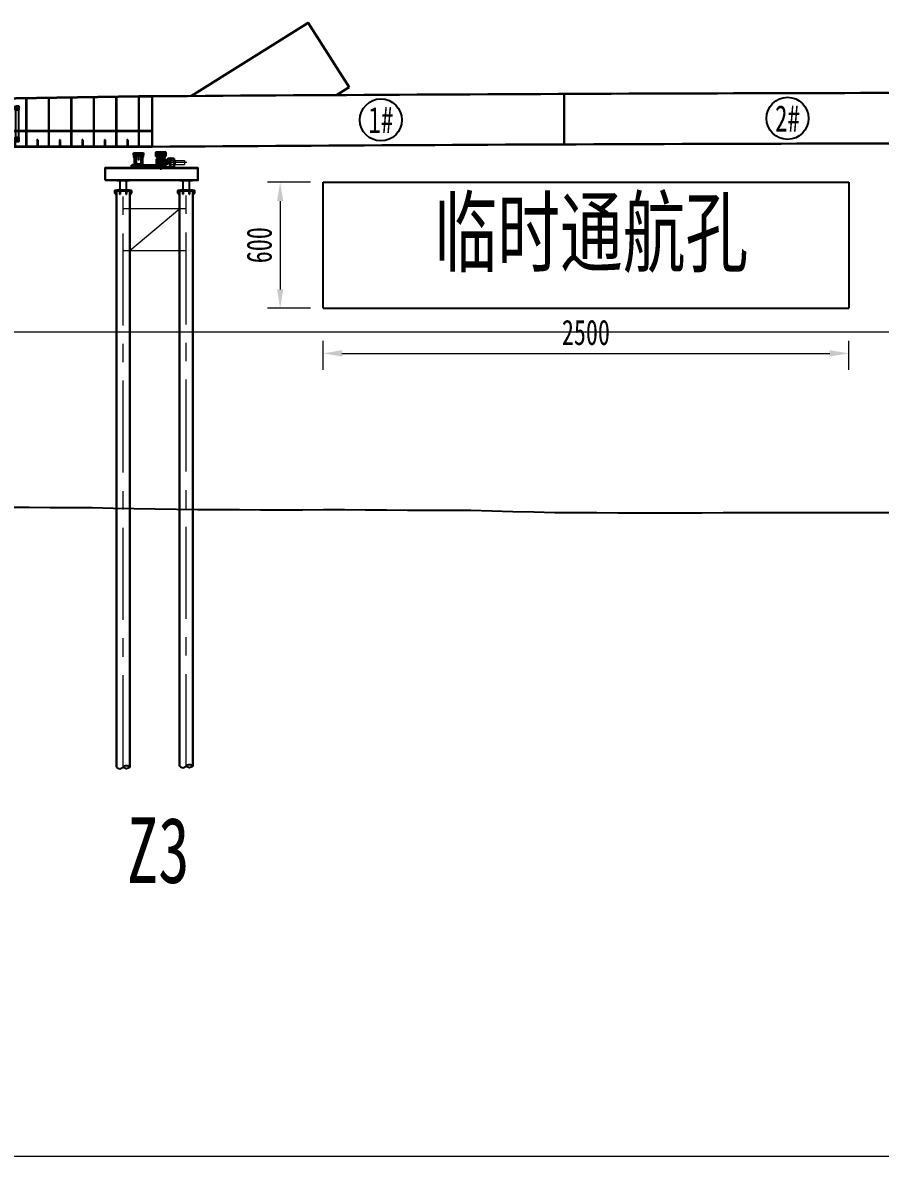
# Model space of a CAD drawing. Extents: x 1767995 to 4174245, y 542814 to 862564.
# Drawn here: x 2442615 to 2483403, y 702689 to 756587 of the extents above; entities that cross this region are included whole.
import ezdxf
from ezdxf.enums import TextEntityAlignment as Align
from ezdxf.lldxf.tags import DXFTag

# ---------------------------------------------------------------- set-up
doc = ezdxf.new("R2010")
doc.units = 0
doc.header["$LTSCALE"] = 3500
for name, pattern in [('ACAD_ISO02W100', [15, 12, -3]), ('CENTER', [2, 1.25, -0.25, 0.25, -0.25]), ('CENTER8', [6.35, 3.96875, -0.79375, 0.79375, -0.79375]), ('CENTERX2', [101.6, 63.5, -12.7, 12.7, -12.7]), ('DASHED', [0.75, 0.5, -0.25]), ('LINEL4', [12.5, 7.5, -2, 1, -2])]:
    doc.linetypes.add(name, pattern=pattern)
doc.layers.get('Defpoints').update_dxf_attribs({"color": 8})
for name, color, linetype, lineweight in [('0 尺寸线', 4, 'Continuous', 18), ('1 BZ 标注', 2, 'Continuous', 13), ('1粗实线', 1, 'Continuous', 30), ('3中心线', 6, 'CENTER', 18), ('5文本', 7, 'Continuous', 15), ('AM_0', 7, 'Continuous', 50), ('中心线', 2, 'CENTER', 15), ('尺寸标注', 3, 'Continuous', 18), ('文字', 7, 'Continuous', 15), ('标注', 3, 'Continuous', 18), ('桥 构造粗实', 1, 'Continuous', 30), ('隐藏 (ISO)', 2, 'DASHED', 9)]:
    doc.layers.add(name, color=color, linetype=linetype, lineweight=lineweight)
for name, color, linetype in [('M_Prof', 2, 'Continuous'), ('卡特粗实线', 7, 'Continuous'), ('点划线', 6, 'CENTER'), ('纵_地面线', 30, 'Continuous')]:
    doc.layers.add(name, color=color, linetype=linetype)
doc.styles.add('wlx0.7', font='仿宋_GB2312.TTF', dxfattribs={"width": 0.7})
doc.styles.add('图内文字', font='仿宋_GB2312.TTF', dxfattribs={"width": 0.7})
tags = doc.linetypes.add('DASHDOT0', pattern=[1, 0.4, -0.3, 0, -0.3]).pattern_tags.tags
tags[10:11] = [DXFTag(74, 4), DXFTag(75, 0), DXFTag(340, '0'), DXFTag(46, 0.0), DXFTag(50, 0.0), DXFTag(44, 0.0), DXFTag(45, 0.0)]
tags[8:9] = [DXFTag(74, 4), DXFTag(75, 0), DXFTag(340, '0'), DXFTag(46, 0.0), DXFTag(50, 0.0), DXFTag(44, 0.0), DXFTag(45, 0.0)]
tags[6:7] = [DXFTag(74, 4), DXFTag(75, 0), DXFTag(340, '0'), DXFTag(46, 0.0), DXFTag(50, 0.0), DXFTag(44, 0.0), DXFTag(45, 0.0)]
tags[4:5] = [DXFTag(74, 4), DXFTag(75, 0), DXFTag(340, '0'), DXFTag(46, 0.0), DXFTag(50, 0.0), DXFTag(44, 0.0), DXFTag(45, 0.0)]
doc.dimstyles.new('600', dxfattribs={"dimscale": 600, "dimtxt": 2, "dimasz": 1.5, "dimexe": 1, "dimexo": 1, "dimgap": 0.65, "dimtad": 1, "dimdec": 0, "dimlfac": 0.1, "dimzin": 0, "dimdsep": 46, "dimtxsty": 'wlx0.7', "dimcen": 0, "dimclrd": 7, "dimclre": 7, "dimclrt": 7, "dimadec": 0, "dimazin": 0, "dimtfac": 1, "dimtdec": 0, "dimtmove": 1, "dimatfit": 3, "dimfxl": 1, "dimtolj": 1, "dimtzin": 0, "dimlwd": 13, "dimlwe": 13, "dimarcsym": 1})

# ---------------------------------------------------------------- blocks, each defined once
blk = doc.blocks.new('SW_CENTERMARKSYMBOL_15')
at = {"color": 0, "linetype": 'Continuous', "lineweight": 0}
for p, q in [((-1, 0), (-1.21374, 0)), ((0, 0), (-0.5, 0)), ((0, 1), (0, 1.21374)), ((0, 0), (0, 0.5)), ((0, 0), (0, -0.5)), ((0, 0), (0.5, 0)), ((1, 0), (1.21374, 0)), ((0, -1), (0, -1.21374))]:
    blk.add_line(p, q, dxfattribs=at)
blk = doc.blocks.new('1234569')
at = {"layer": '尺寸标注', "color": 7, "linetype": 'CENTER8'}
for p, q in [((-196111, -679551), (-196090, -679551)), ((-196100, -679562), (-196100, -679541)), ((-196100, -679595), (-196100, -679566))]:
    blk.add_line(p, q, dxfattribs=at)
at = {"layer": '尺寸标注', "color": 7}
for points in [[(-196106, -679565), (-196106, -679565, 0.414214), (-196108, -679567), (-196108, -679575)], [(-196093, -679575), (-196093, -679567, 0.414214), (-196095, -679565), (-196095, -679565)]]:
    blk.add_lwpolyline(points, format="xyb", dxfattribs=at)
blk.add_lwpolyline([(-196095, -679575), (-196095, -679600), (-196100, -679603), (-196105, -679600), (-196105, -679575)], dxfattribs=at)
for radius in [15, 10.4]:
    blk.add_circle((-196100, -679551), radius, dxfattribs=at)
blk = doc.blocks.new('456')
at = {"layer": '尺寸标注', "color": 1, "linetype": 'DASHDOT0'}
for p, q in [((-216147, -678337), (-216154, -678337)), ((-216150, -678340), (-216150, -678333))]:
    blk.add_line(p, q, dxfattribs=at)
at = {"layer": '尺寸标注', "color": 1}
blk.add_circle((-216150, -678337), 3.5, dxfattribs=at)
blk = doc.blocks.new('321321')
at = {"layer": '尺寸标注', "color": 1, "linetype": 'DASHDOT0'}
for p, q in [((-216211, -682364), (-216218, -682364)), ((-216214, -682367), (-216214, -682360)), ((-215991, -682364), (-215998, -682364)), ((-215994, -682367), (-215994, -682360)), ((-215771, -682364), (-215778, -682364)), ((-215774, -682367), (-215774, -682360)), ((-215551, -682364), (-215558, -682364)), ((-215554, -682367), (-215554, -682360)), ((-215331, -682364), (-215338, -682364)), ((-215334, -682367), (-215334, -682360))]:
    blk.add_line(p, q, dxfattribs=at)
at = {"layer": '尺寸标注', "color": 1}
for points in [[(-216212, -682367), (-216210, -682364), (-216212, -682360), (-216216, -682361), (-216218, -682364), (-216216, -682367)], [(-215992, -682367), (-215990, -682364), (-215992, -682360), (-215996, -682361), (-215998, -682364), (-215996, -682367)], [(-215772, -682367), (-215770, -682364), (-215772, -682360), (-215776, -682361), (-215778, -682364), (-215776, -682367)], [(-215552, -682367), (-215550, -682364), (-215552, -682360), (-215556, -682361), (-215558, -682364), (-215556, -682367)], [(-215332, -682367), (-215330, -682364), (-215332, -682360), (-215336, -682361), (-215338, -682364), (-215336, -682367)]]:
    blk.add_lwpolyline(points, close=True, dxfattribs=at)
at = {"layer": '尺寸标注', "color": 4}
for centre, radius in [((-216214, -682364), 6), ((-216214, -682364), 5), ((-215994, -682364), 6), ((-215774, -682364), 6), ((-215554, -682364), 6), ((-215334, -682364), 6)]:
    blk.add_circle(centre, radius, dxfattribs=at)
at = {"layer": '尺寸标注', "color": 1}
for centre in [(-216214, -682364), (-215994, -682364), (-215774, -682364), (-215554, -682364), (-215334, -682364)]:
    blk.add_circle(centre, 5, dxfattribs=at)
at = {"layer": '尺寸标注', "color": 251}
for centre in [(-216214, -682364), (-215994, -682364), (-215774, -682364), (-215554, -682364), (-215334, -682364)]:
    blk.add_circle(centre, 3, dxfattribs=at)
blk = doc.blocks.new('0123')
at = {"layer": '尺寸标注', "color": 0}
for p, q in [((-197674, -679484), (-197674, -679478)), ((-197671, -679484), (-197671, -679509)), ((-197670, -679484), (-197670, -679478)), ((-197662, -679478), (-197662, -679484)), ((-197661, -679484), (-197661, -679509))]:
    blk.add_line(p, q, dxfattribs=at)
at = {"layer": '尺寸标注', "color": 0, "linetype": 'DASHDOT0'}
blk.add_line((-197666, -679473), (-197666, -679513), dxfattribs=at)
at = {"layer": '尺寸标注', "color": 0}
for points in [[(-197658, -679478), (-197674, -679478, 0.414214), (-197675, -679479), (-197675, -679484)], [(-197657, -679484), (-197657, -679479, 0.414214), (-197658, -679478), (-197658, -679484)]]:
    blk.add_lwpolyline(points, format="xyb", dxfattribs=at)
blk.add_lwpolyline([(-197671, -679509), (-197661, -679509), (-197666, -679513)], close=True, dxfattribs=at)
blk = doc.blocks.new('23322')
at = {"layer": '尺寸标注', "color": 0}
for p, q in [((39261, 49109), (39244, 49102)), ((39013, 49007), (39030, 49014)), ((39085, 48934), (39092, 48951)), ((39188, 48934), (39181, 48950)), ((39261, 49006), (39244, 49013))]:
    blk.add_line(p, q, dxfattribs=at)
for centre, radius in [((39022, 49106), 9), ((39137, 49058), 90), ((39137, 49058), 90), ((39089, 49173), 9), ((39185, 49173), 9), ((39253, 49105), 9), ((39021, 49010), 9), ((39089, 48942), 9), ((39184, 48942), 9), ((39252, 49010), 9)]:
    blk.add_circle(centre, radius, dxfattribs=at)
blk.add_arc((39137, 49058), 150, 296.4613, 243.5387, dxfattribs=at)
blk = doc.blocks.new('ewqwe')
h = blk.add_hatch()
h.set_pattern_fill('ANSI37', color=5, scale=4)
h.set_pattern_definition([(45, (60193.746, -5943.269), (-8.98025612, 8.98025612), []), (135, (60193.746, -5943.269), (-8.98025612, -8.98025612), [])])
h.paths.add_polyline_path([(965601, 492388), (966080, 492388), (966080, 492408), (965601, 492408)])
at = {"color": 2, "lineweight": 30}
for p, q in [((965601, 492388), (966081, 492388)), ((965601, 492208), (965601, 492378)), ((965601, 492208), (966081, 492208)), ((965601, 492188), (966081, 492188)), ((965651, 492148), (965671, 492148)), ((965706, 492208), (965706, 492368)), ((965726, 492208), (965726, 492368)), ((965831, 492208), (965831, 492368)), ((965851, 492208), (965851, 492368)), ((965956, 492208), (965956, 492368)), ((965976, 492208), (965976, 492368)), ((966011, 492148), (966031, 492148)), ((966081, 492208), (966081, 492378)), ((966081, 492188), (966081, 492208))]:
    blk.add_line(p, q, dxfattribs=at)
at = {"color": 2}
for p, q in [((965601, 492368), (965601, 492388)), ((965601, 492188), (965601, 492208))]:
    blk.add_line(p, q, dxfattribs=at)
at = {"color": 2, "lineweight": 30}
blk.add_lwpolyline([(965601, 492368), (966081, 492368), (966081, 492388)], dxfattribs=at)
at = {"layer": '0 尺寸线'}
blk.add_lwpolyline([(965601, 492388), (966081, 492388), (966081, 492408), (965601, 492408)], close=True, dxfattribs=at)
at = {"layer": '1 BZ 标注'}
for p, q in [((965651, 492148), (965671, 492148)), ((966011, 492148), (966031, 492148))]:
    blk.add_line(p, q, dxfattribs=at)
at = {"layer": '中心线', "linetype": 'CENTERX2'}
for p, q in [((965651, 492188), (965651, 492148)), ((965651, 492188), (965651, 492148)), ((965671, 492188), (965671, 492148)), ((965671, 492188), (965671, 492148)), ((965671, 492148), (966011, 492148)), ((965671, 492148), (966011, 492148)), ((966011, 492188), (966011, 492148)), ((966011, 492188), (966011, 492148)), ((966031, 492188), (966031, 492148)), ((966031, 492188), (966031, 492148))]:
    blk.add_line(p, q, dxfattribs=at)
at = {"layer": '卡特粗实线'}
blk.add_line((965976, 492208), (965996, 492208), dxfattribs=at)
blk = doc.blocks.new('A$C159A2C35')
h = blk.add_hatch()
h.set_pattern_fill('ANSI37', color=5, scale=4)
h.set_pattern_definition([(45, (-904848.285, -497628.079), (-8.98025612, 8.98025612), []), (135, (-904848.285, -497628.079), (-8.98025612, -8.98025612), [])])
h.paths.add_polyline_path([(449, 703), (928, 703), (928, 723), (449, 723)])
at = {"layer": '尺寸标注', "linetype": 'ACAD_ISO02W100', "lineweight": 30, "ltscale": 3}
h = blk.add_hatch(dxfattribs=at)
h.set_pattern_fill('ANSI32', color=3, scale=50)
h.set_pattern_definition([(45, (-39514.227, -48795.501), (-13.258252, 13.258252), []), (45, (-39505.388, -48795.501), (-13.258252, 13.258252), [])])
h.paths.add_polyline_path([(-578, 68), (-578, 48), (-175, 48), (-175, 68)])
at = {"color": 2, "lineweight": 30}
for p, q in [((448, 603), (448, 723)), ((448, 703), (928, 703)), ((448, 603), (928, 603)), ((448, 583), (928, 583)), ((473, 533), (473, 583)), ((483, 533), (483, 583)), ((553, 603), (553, 683)), ((563, 433), (563, 583)), ((573, 603), (573, 683)), ((678, 603), (678, 683)), ((698, 603), (698, 683)), ((803, 603), (803, 683)), ((814, 433), (814, 583)), ((823, 603), (823, 683)), ((894, 533), (894, 583)), ((904, 533), (904, 583)), ((928, 603), (928, 703)), ((473, 533), (483, 533)), ((473, 533), (522, 433)), ((483, 533), (532, 433)), ((522, 433), (563, 433)), ((814, 433), (856, 433)), ((894, 533), (846, 433)), ((904, 533), (856, 433))]:
    blk.add_line(p, q, dxfattribs=at)
at = {"color": 2}
for p, q in [((448, 683), (448, 703)), ((448, 583), (448, 603))]:
    blk.add_line(p, q, dxfattribs=at)
at = {"color": 5, "linetype": 'DASHED'}
for p, q in [((553, 433), (553, 583)), ((824, 433), (824, 583))]:
    blk.add_line(p, q, dxfattribs=at)
at = {"color": 5, "linetype": 'Continuous', "lineweight": 0}
for p, q in [((-771, 352), (-1493, 352)), ((-771, 172), (-1493, 172)), ((-878, 375), (-879, 375)), ((-873, 369), (-873, 365)), ((-870, 369), (-873, 369)), ((-873, 365), (-873, 352)), ((-870, 365), (-870, 369)), ((-870, 365), (-870, 352)), ((-864, 375), (-865, 375)), ((-771, 394), (-811, 394)), ((-771, 386), (-811, 386)), ((-771, 378), (-811, 378)), ((-771, 126), (-811, 126)), ((-771, 118), (-811, 118)), ((-771, 110), (-811, 110))]:
    blk.add_line(p, q, dxfattribs=at)
at = {"color": 7, "linetype": 'Continuous'}
for p, q in [((-1026, 45), (-588, 45)), ((-923, 45), (-952, 45)), ((-667, 45), (-724, 45)), ((-588, 45), (-576, 45)), ((-118, 45), (-576, 45)), ((684, 131), (688, 131)), ((686, 418), (690, 418))]:
    blk.add_line(p, q, dxfattribs=at)
at = {"color": 6, "linetype": 'Continuous'}
blk.add_line((-578, 424), (-175, 424), dxfattribs=at)
at = {"color": 5, "linetype": 'Continuous'}
for p, q in [((-546, 98), (-546, 424)), ((-207, 424), (-207, 98))]:
    blk.add_line(p, q, dxfattribs=at)
at = {"color": 2, "lineweight": 30}
blk.add_lwpolyline([(448, 683), (928, 683)], dxfattribs=at)
at = {"color": 5, "linetype": 'Continuous', "lineweight": 0}
for points in [[(-879, 375), (-879, 380), (-879, 382)], [(-864, 382), (-864, 382), (-864, 382), (-866, 382), (-867, 382), (-870, 382), (-872, 382), (-875, 382), (-877, 382), (-878, 382), (-879, 382), (-879, 382)], [(-864, 382), (-864, 380), (-864, 375)]]:
    blk.add_lwpolyline(points, dxfattribs=at)
blk.add_lwpolyline([(-811, 95), (-811, 410, -0.414214), (-809, 412), (-773, 412, -0.414214), (-771, 410), (-771, 95, -0.414214), (-773, 93), (-809, 93, -0.414214)], format="xyb", close=True, dxfattribs=at)
for points in [[(-603, 287), (-751, 287, -0.414214), (-753, 289), (-753, 310, 0.414214), (-755, 312), (-771, 312)], [(-771, 212), (-755, 212, 0.414214), (-753, 214), (-753, 235, -0.414214), (-751, 237), (-603, 237, 0.414214), (-598, 242), (-598, 282, 0.414214), (-603, 287)]]:
    blk.add_lwpolyline(points, format="xyb", dxfattribs=at)
at = {"color": 7, "linetype": 'Continuous'}
for centre, radius in [((686, 131), 8.26), ((686, 131), 7.14), ((688, 418), 8.26), ((688, 418), 7.14), ((686, 131), 2), ((688, 418), 2)]:
    blk.add_circle(centre, radius, dxfattribs=at)
at = {"color": 5, "linetype": 'Continuous', "lineweight": 0}
for points, knots in [([(-873, 369), (-875, 369), (-876, 370), (-878, 371), (-878, 371)], [0, 0, 0, 0, 0.993902, 1, 1, 1, 1]), ([(-865, 371), (-866, 371), (-867, 370), (-869, 369), (-870, 369)], [0, 0, 0, 0, 0.587839, 1, 1, 1, 1])]:
    blk.add_open_spline(points, degree=3, knots=knots, dxfattribs=at)
at = {"color": 7, "linetype": 'Continuous'}
for points in [[(680, 125), (680, 126), (678, 127), (678, 130), (678, 133), (679, 136), (681, 138), (683, 139), (686, 140), (689, 139), (692, 138), (694, 135), (695, 133), (695, 130), (694, 127), (692, 125), (690, 123), (687, 122), (684, 122), (682, 123), (681, 125), (680, 125)], [(682, 412), (682, 413), (680, 414), (680, 417), (680, 420), (681, 423), (683, 425), (685, 426), (688, 427), (691, 426), (694, 425), (696, 423), (697, 420), (697, 417), (696, 414), (694, 412), (692, 410), (689, 409), (686, 410), (684, 411), (683, 412), (682, 412)]]:
    blk.add_open_spline(points, degree=3, knots=[0, 0, 0, 0, 0.053715, 0.10743, 0.161125, 0.214803, 0.268509, 0.322226, 0.375879, 0.429453, 0.483028, 0.536683, 0.5904, 0.644106, 0.697784, 0.751479, 0.805199, 0.858879, 0.912473, 0.966037, 1, 1, 1, 1], dxfattribs=at)
at = {"layer": '0 尺寸线'}
blk.add_lwpolyline([(449, 703), (928, 703), (928, 723), (449, 723)], close=True, dxfattribs=at)
at = {"layer": '1 BZ 标注'}
for p, q in [((928, 703), (928, 683)), ((928, 603), (928, 583)), ((-1493, 352), (-1493, 172))]:
    blk.add_line(p, q, dxfattribs=at)
at = {"layer": 'AM_0', "color": 7, "lineweight": 30}
for p, q in [((-1010, 453), (-1010, 45)), ((-841, 453), (-1010, 453)), ((-990, 453), (-990, 45)), ((-877, 45), (-877, 0)), ((-841, 45), (-841, 453)), ((-811, 453), (-841, 453)), ((-811, 45), (-811, 453)), ((-761, 453), (-811, 453)), ((1006, 45), (1006, 135)), ((1026, 45), (1026, 135))]:
    blk.add_line(p, q, dxfattribs=at)
for points in [[(-1026, 45), (1026, 45), (1026, 0), (-1026, 0)], [(386, 65), (986, 65), (986, 45), (386, 45)]]:
    blk.add_lwpolyline(points, close=True, dxfattribs=at)
blk.add_lwpolyline([(1026, 135), (-511, 135, -0.414214), (-661, 285), (-661, 353, 0.414491), (-761, 453)], format="xyb", dxfattribs=at)
blk.add_lwpolyline([(-678, 45), (-678, 48), (-576, 48), (346, 48), (346, 45)], dxfattribs=at)
at = {"layer": '中心线', "linetype": 'CENTERX2'}
blk.add_line((688, 610), (688, 363), dxfattribs=at)
at = {"layer": '卡特粗实线'}
blk.add_line((823, 603), (843, 603), dxfattribs=at)
at = {"layer": '尺寸标注', "color": 253, "linetype": 'LINEL4'}
for p, q in [((-377, -88), (-377, 571)), ((-377, 571), (-377, -88)), ((-1611, 262), (-207, 262)), ((-377, -22), (-377, 522)), ((-326, 386), (-333, 369)), ((546, 440), (546, 65)), ((546, 121), (826, 121)), ((596, 205), (596, 143)), ((776, 205), (776, 143)), ((827, 440), (826, 65))]:
    blk.add_line(p, q, dxfattribs=at)
at = {"layer": '尺寸标注', "color": 1, "lineweight": 30}
for p, q in [((497, 540), (497, 65)), ((497, 540), (875, 540)), ((502, 545), (870, 545)), ((538, 581), (538, 564)), ((539, 563), (838, 563)), ((539, 562), (585, 551)), ((836, 583), (540, 583)), ((586, 551), (787, 551)), ((586, 549), (586, 545)), ((786, 545), (786, 549)), ((787, 551), (837, 562)), ((838, 564), (838, 581)), ((875, 540), (875, 65))]:
    blk.add_line(p, q, dxfattribs=at)
at = {"layer": '尺寸标注', "color": 8}
for p, q in [((538, 540), (538, 443)), ((834, 443), (834, 540)), ((-526, 53), (-522, 57)), ((-526, 53), (-526, 48)), ((-522, 88), (-518, 90)), ((-522, 68), (-522, 88)), ((-522, 68), (-522, 57)), ((-518, 90), (-514, 88)), ((-514, 88), (-514, 68)), ((-514, 68), (-514, 57)), ((-514, 57), (-510, 53)), ((-510, 53), (-510, 48)), ((-385, 53), (-381, 57)), ((-385, 53), (-385, 48)), ((-381, 88), (-377, 90)), ((-381, 68), (-381, 88)), ((-381, 68), (-381, 57)), ((-377, 90), (-373, 88)), ((-373, 88), (-373, 68)), ((-373, 68), (-373, 57)), ((-373, 57), (-369, 53)), ((-369, 53), (-369, 48)), ((-244, 53), (-240, 57)), ((-244, 53), (-244, 48)), ((-240, 88), (-236, 90)), ((-240, 68), (-240, 88)), ((-240, 68), (-240, 57)), ((-240, 57), (-240, 57)), ((-236, 90), (-232, 88)), ((-232, 88), (-232, 68)), ((-232, 68), (-232, 57)), ((-232, 57), (-228, 53)), ((-228, 53), (-228, 48)), ((423, 73), (449, 73)), ((423, 65), (423, 73)), ((449, 65), (423, 65)), ((426, 17), (426, 65)), ((426, 17), (436, 13)), ((427, 27), (427, 73)), ((427, 17), (427, 45)), ((443, 25), (429, 25)), ((436, 13), (446, 17)), ((445, 27), (445, 73)), ((446, 17), (446, 65)), ((446, 17), (446, 45)), ((449, 73), (449, 65)), ((515, 100), (522, 103)), ((515, 100), (515, 55)), ((522, 103), (522, 55)), ((522, 103), (529, 100)), ((529, 100), (529, 55)), ((538, 443), (553, 438)), ((546, 205), (826, 205)), ((553, 438), (553, 423)), ((553, 423), (820, 423)), ((563, 125), (586, 125)), ((586, 125), (686, 143)), ((686, 143), (786, 125)), ((786, 125), (810, 125)), ((834, 443), (820, 438)), ((820, 423), (820, 438)), ((850, 103), (843, 100)), ((843, 100), (843, 55)), ((843, 95), (843, 55)), ((850, 103), (850, 55)), ((857, 100), (850, 103)), ((850, 100), (850, 55)), ((857, 100), (857, 55)), ((857, 95), (857, 55)), ((924, 73), (948, 73)), ((924, 65), (924, 73)), ((948, 65), (924, 65)), ((926, 16), (926, 65)), ((926, 16), (936, 13)), ((927, 26), (927, 73)), ((927, 16), (927, 45)), ((943, 24), (929, 24)), ((936, 13), (946, 16)), ((945, 26), (945, 73)), ((946, 16), (946, 65)), ((946, 16), (946, 45)), ((948, 73), (948, 65))]:
    blk.add_line(p, q, dxfattribs=at)
at = {"layer": '尺寸标注', "color": 1, "linetype": 'LINEL4'}
for p, q in [((586, 551), (586, 205)), ((786, 551), (786, 205))]:
    blk.add_line(p, q, dxfattribs=at)
at = {"layer": '尺寸标注', "color": 4}
for p, q in [((-811, 402), (-811, 343)), ((-811, 388), (-811, 45)), ((-811, 93), (-811, 153)), ((-811, 45), (1026, 45)), ((-227, 98), (-527, 98)), ((-522, 48), (-522, 48)), ((-514, 48), (-514, 48)), ((-444, 128), (-310, 128)), ((-385, 45), (-385, 45)), ((-381, 45), (-381, 45)), ((-373, 45), (-373, 45)), ((-369, 45), (-369, 45)), ((-244, 68), (-244, 68)), ((-228, 68), (-228, 68)), ((346, 45), (346, 135)), ((366, 45), (366, 135)), ((506, 65), (686, 65)), ((686, 143), (586, 125)), ((686, 65), (866, 65))]:
    blk.add_line(p, q, dxfattribs=at)
at = {"layer": '尺寸标注', "color": 8, "linetype": 'ACAD_ISO02W100'}
for p, q in [((-661, 272), (-811, 272)), ((-661, 252), (-811, 252))]:
    blk.add_line(p, q, dxfattribs=at)
at = {"layer": '尺寸标注', "color": 6}
blk.add_line((947, 45), (-811, 45), dxfattribs=at)
at = {"layer": '尺寸标注', "color": 6, "lineweight": 30}
for p, q in [((-708, 291), (-708, 327)), ((-708, 291), (-708, 327)), ((-708, 197), (-708, 233)), ((-708, 197), (-708, 233)), ((-706, 329), (-578, 329)), ((-706, 289), (-578, 289)), ((-706, 235), (-578, 235)), ((-706, 195), (-578, 195)), ((-175, 63), (-175, 58))]:
    blk.add_line(p, q, dxfattribs=at)
at = {"layer": '尺寸标注', "color": 4, "linetype": 'ACAD_ISO02W100'}
for p, q in [((-673, 289), (-673, 329)), ((-673, 287), (-673, 237)), ((-673, 237), (-673, 287)), ((-673, 195), (-673, 235)), ((-648, 289), (-648, 329)), ((-648, 237), (-648, 287)), ((-648, 195), (-648, 235)), ((-623, 289), (-623, 329)), ((-623, 287), (-623, 237)), ((-623, 237), (-623, 287)), ((-623, 195), (-623, 235))]:
    blk.add_line(p, q, dxfattribs=at)
at = {"layer": '尺寸标注', "color": 1, "linetype": 'CENTER8'}
blk.add_line((-633, 109), (327, 109), dxfattribs=at)
at = {"layer": '尺寸标注', "color": 2}
blk.add_line((-578, 87), (-578, 424), dxfattribs=at)
at = {"layer": '尺寸标注', "color": 6, "linetype": 'ACAD_ISO02W100', "lineweight": 30, "ltscale": 3}
for p, q in [((-578, 98), (-175, 98)), ((-578, 68), (-175, 68))]:
    blk.add_line(p, q, dxfattribs=at)
at = {"layer": '尺寸标注', "color": 8, "linetype": 'DASHDOT0'}
for p, q in [((-518, 68), (-518, 90)), ((-377, 68), (-377, 90)), ((-236, 68), (-236, 90))]:
    blk.add_line(p, q, dxfattribs=at)
at = {"layer": '尺寸标注', "color": 1}
blk.add_line((-501, 314), (-484, 307), dxfattribs=at)
at = {"layer": '尺寸标注', "color": 4, "linetype": 'ACAD_ISO02W100', "lineweight": 30, "ltscale": 3}
for p, q in [((-392, 127), (-392, 515)), ((-362, 127), (-362, 515))]:
    blk.add_line(p, q, dxfattribs=at)
at = {"layer": '尺寸标注', "color": 0}
blk.add_line((324, 45), (924, 45), dxfattribs=at)
at = {"layer": '尺寸标注', "color": 8, "linetype": 'CENTER8'}
for p, q in [((436, 25), (436, 73)), ((936, 24), (936, 73))]:
    blk.add_line(p, q, dxfattribs=at)
at = {"layer": '尺寸标注', "color": 4, "lineweight": 30}
blk.add_lwpolyline([(-542, 545), (-212, 545), (-212, 515), (-542, 515)], close=True, dxfattribs=at)
at = {"layer": '尺寸标注', "color": 6, "lineweight": 30}
for points in [[(-1021, 361), (-1026, 361), (-1026, 163), (-1021, 163)], [(-1016, 163), (-1010, 163), (-1010, 361), (-1016, 361)], [(-578, 68), (-578, 424), (-546, 424), (-546, 98)], [(-546, 98), (-546, 424), (-207, 424), (-207, 98)], [(-207, 98), (-207, 424), (-175, 424), (-175, 68)]]:
    blk.add_lwpolyline(points, dxfattribs=at)
at = {"layer": '尺寸标注', "color": 2}
blk.add_lwpolyline([(-705, 329), (-665, 329), (-665, 334), (-705, 334)], close=True, dxfattribs=at)
at = {"layer": '尺寸标注', "color": 3}
blk.add_lwpolyline([(-623, 339, 0.414214), (-626, 342), (-653, 342), (-663, 342), (-670, 342, 0.414214), (-673, 339), (-673, 335), (-665, 335), (-665, 329), (-673, 329), (-673, 178, 0.414583), (-670, 175), (-626, 175, 0.413844), (-623, 178)], format="xyb", close=True, dxfattribs=at)
at = {"layer": '尺寸标注', "color": 7, "linetype": 'ACAD_ISO02W100'}
blk.add_lwpolyline([(327, 115), (-633, 115), (-633, 103), (327, 103)], close=True, dxfattribs=at)
at = {"layer": '尺寸标注', "color": 3, "linetype": 'ACAD_ISO02W100', "lineweight": 30, "ltscale": 3}
blk.add_lwpolyline([(-578, 48), (-175, 48), (-175, 68), (-578, 68)], close=True, dxfattribs=at)
at = {"layer": '尺寸标注', "color": 4, "linetype": 'ACAD_ISO02W100', "lineweight": 30, "ltscale": 3}
for points in [[(-542, 128), (-542, 515), (-512, 515), (-512, 128)], [(-242, 128), (-242, 515), (-212, 515), (-212, 127)]]:
    blk.add_lwpolyline(points, dxfattribs=at)
at = {"layer": '尺寸标注', "color": 4, "lineweight": 30}
blk.add_lwpolyline([(-542, 113, 0.414214), (-527, 98), (-227, 98, 0.414214), (-212, 113), (-212, 128), (-542, 128)], format="xyb", close=True, dxfattribs=at)
at = {"layer": '尺寸标注', "color": 4}
for points in [[(534, 45), (534, 55), (510, 55), (510, 45)], [(838, 45), (838, 55), (862, 55), (862, 45)]]:
    blk.add_lwpolyline(points, dxfattribs=at)
at = {"layer": '尺寸标注', "color": 8}
for points in [[(533, 55), (511, 55), (511, 48), (533, 48)], [(839, 55), (861, 55), (861, 48), (839, 48)]]:
    blk.add_lwpolyline(points, close=True, dxfattribs=at)
for points in [[(563, 125), (563, 178), (546, 178), (546, 205)], [(810, 125), (810, 178), (826, 178), (826, 205)]]:
    blk.add_lwpolyline(points, dxfattribs=at)
at = {"layer": '尺寸标注', "color": 6, "lineweight": 50}
blk.add_circle((-1018, 305), 4.84, dxfattribs=at)
at = {"layer": '尺寸标注', "color": 6, "lineweight": 30}
blk.add_circle((-1018, 218), 4.84, dxfattribs=at)
at = {"layer": '尺寸标注', "color": 252, "lineweight": 50}
for centre, radius in [((-1018, 305), 3.24), ((-1018, 218), 3.24), ((-1018, 305), 1.71), ((-1018, 218), 1.71)]:
    blk.add_circle(centre, radius, dxfattribs=at)
at = {"layer": '尺寸标注', "color": 1}
blk.add_arc((502, 540), 5, 90, 180, dxfattribs=at)
at = {"layer": '尺寸标注', "color": 1, "lineweight": 30}
for centre, radius, start, end in [((540, 581), 2, 91.8348, 180.0019), ((540, 564), 2, 180.0019, 221.3973), ((540, 564), 2, 221.3973, 246.9641), ((584, 549), 2, 41.4366, 66.9641), ((584, 549), 2, 0.0026, 41.4366), ((788, 549), 2, 138.601, 180.0026), ((788, 549), 2, 113.0462, 138.601), ((836, 581), 2, 359.998, 90), ((836, 564), 2, 293.0462, 318.6105), ((836, 564), 2, 318.6105, 359.998), ((870, 540), 5, 0, 90)]:
    blk.add_arc(centre, radius, start, end, dxfattribs=at)
at = {"layer": '尺寸标注', "color": 6, "lineweight": 50}
for centre, start, end in [((-1018, 363), 203.3909, 336.6091), ((-1018, 161), 22.744, 157.256)]:
    blk.add_arc(centre, 4.84, start, end, dxfattribs=at)
at = {"layer": '尺寸标注', "color": 252, "lineweight": 50}
for centre, start, end in [((-1018, 363), 216.3568, 323.6432), ((-1018, 161), 35.2609, 144.7391)]:
    blk.add_arc(centre, 3.24, start, end, dxfattribs=at)
at = {"layer": '尺寸标注', "color": 6, "lineweight": 30}
for centre, start, end in [((-706, 327), 90, 180), ((-706, 291), 180, 270), ((-706, 233), 90, 180), ((-706, 197), 180, 270)]:
    blk.add_arc(centre, 2, start, end, dxfattribs=at)
at = {"layer": '尺寸标注', "color": 8}
for centre, start, end in [((429, 27), 180, 270), ((443, 27), 270, 0), ((929, 26), 180, 270), ((943, 26), 270, 0)]:
    blk.add_arc(centre, 2, start, end, dxfattribs=at)
at = {"layer": '尺寸标注', "color": 4}
for points in [[(686, 140), (686, 140), (687, 140), (689, 139), (692, 138), (694, 135), (695, 133), (695, 130), (694, 127), (692, 125), (690, 123), (688, 122), (687, 122), (686, 122)], [(688, 427), (688, 427), (689, 427), (691, 426), (694, 425), (696, 423), (697, 420), (697, 417), (696, 414), (694, 412), (692, 410), (690, 410), (689, 409), (688, 409)]]:
    blk.add_open_spline(points, degree=3, knots=[0.3737289, 0.3737289, 0.3737289, 0.3737289, 0.3758789, 0.4294528, 0.4830281, 0.5366835, 0.5904001, 0.6441057, 0.6977838, 0.7514791, 0.8051994, 0.8588792, 0.8737029, 0.8737029, 0.8737029, 0.8737029], dxfattribs=at)
at = {"color": 7, "linetype": 'Continuous', "lineweight": 0, "xscale": -10, "yscale": 10, "zscale": 10}
for p in [(686, 131), (688, 418)]:
    blk.add_blockref('SW_CENTERMARKSYMBOL_15', p, dxfattribs=at)
at = {"layer": '1 BZ 标注'}
blk.add_blockref('ewqwe', (-966218, -491643), dxfattribs=at)
at = {"layer": '尺寸标注', "color": 4}
for name, p in [('1234569', (195274, 680028)), ('321321', (215631, 682473)), ('456', (215567, 678446)), ('456', (215567, 678446)), ('1234569', (195538, 679999)), ('456', (215787, 678446)), ('456', (215787, 678446)), ('1234569', (195909, 679999)), ('456', (216007, 678446)), ('456', (216007, 678446)), ('456', (216227, 678446)), ('456', (216227, 678446)), ('456', (216447, 678446)), ('456', (216447, 678446)), ('1234569', (197077, 679710))]:
    blk.add_blockref(name, p, dxfattribs=at)
at = {"layer": '尺寸标注', "color": 3}
blk.add_blockref('0123', (196973, 679818), dxfattribs=at)
at = {"layer": '尺寸标注', "color": 7}
blk.add_blockref('23322', (-39514, -48796), dxfattribs=at)
blk = doc.blocks.new('RETRET')
at = {"layer": 'M_Prof', "color": 7}
for p, q in [((3109876, -4114864), (3109876, -4116146)), ((3111878, -4114745), (3109996, -4114745)), ((3111878, -4114866), (3109996, -4114866)), ((3109997, -4114864), (3109997, -4116146)), ((3111876, -4116146), (3111876, -4114864)), ((3111997, -4116146), (3111997, -4114864)), ((3111878, -4116145), (3109996, -4116145)), ((3111878, -4116266), (3109996, -4116266))]:
    blk.add_line(p, q, dxfattribs=at)
at = {"layer": '点划线', "color": 7}
for p, q in [((3111937, -4114805), (3109937, -4114805)), ((3111937, -4116205), (3109937, -4116205))]:
    blk.add_line(p, q, dxfattribs=at)
at = {"layer": '隐藏 (ISO)', "color": 7}
for p, q in [((3109837, -4114736), (3109867, -4114706)), ((3109837, -4114736), (3109837, -4114875)), ((3109837, -4114875), (3109867, -4114905)), ((3110006, -4114706), (3109867, -4114706)), ((3110036, -4114736), (3110006, -4114706)), ((3110036, -4114875), (3110006, -4114905)), ((3110036, -4114875), (3110036, -4114736)), ((3111837, -4114736), (3111867, -4114706)), ((3111837, -4114736), (3111837, -4114875)), ((3111837, -4114875), (3111867, -4114905)), ((3112006, -4114706), (3111867, -4114706)), ((3112036, -4114736), (3112006, -4114706)), ((3112036, -4114875), (3112006, -4114905)), ((3112036, -4114875), (3112036, -4114736)), ((3109867, -4114905), (3110006, -4114905)), ((3111867, -4114905), (3112006, -4114905)), ((3109837, -4116136), (3109867, -4116106)), ((3109837, -4116136), (3109837, -4116275)), ((3109837, -4116275), (3109867, -4116305)), ((3110006, -4116106), (3109867, -4116106)), ((3109867, -4116305), (3110006, -4116305)), ((3110036, -4116136), (3110006, -4116106)), ((3110036, -4116275), (3110006, -4116305)), ((3110036, -4116275), (3110036, -4116136)), ((3111837, -4116136), (3111867, -4116106)), ((3111837, -4116136), (3111837, -4116275)), ((3111837, -4116275), (3111867, -4116305)), ((3112006, -4116106), (3111867, -4116106)), ((3111867, -4116305), (3112006, -4116305)), ((3112036, -4116136), (3112006, -4116106)), ((3112036, -4116275), (3112006, -4116305)), ((3112036, -4116275), (3112036, -4116136))]:
    blk.add_line(p, q, dxfattribs=at)
at = {"layer": '隐藏 (ISO)', "color": 7, "ltscale": 0.4}
for p, q in [((3110036, -4114805), (3109837, -4114805)), ((3112036, -4114805), (3111837, -4114805)), ((3110036, -4116205), (3109837, -4116205)), ((3112036, -4116205), (3111837, -4116205))]:
    blk.add_line(p, q, dxfattribs=at)
at = {"layer": '隐藏 (ISO)', "color": 7}
for points in [[(3109837, -4114756), (3110036, -4114756), (3110036, -4114765), (3109837, -4114765)], [(3109837, -4114855), (3110036, -4114855), (3110036, -4114845), (3109837, -4114845)], [(3109891, -4114706), (3109898, -4114706), (3109898, -4114756), (3109891, -4114756)], [(3109891, -4114905), (3109898, -4114905), (3109898, -4114855), (3109891, -4114855)], [(3109983, -4114706), (3109976, -4114706), (3109976, -4114756), (3109983, -4114756)], [(3109983, -4114905), (3109976, -4114905), (3109976, -4114855), (3109983, -4114855)], [(3111837, -4114756), (3112036, -4114756), (3112036, -4114765), (3111837, -4114765)], [(3111837, -4114855), (3112036, -4114855), (3112036, -4114845), (3111837, -4114845)], [(3111891, -4114706), (3111898, -4114706), (3111898, -4114756), (3111891, -4114756)], [(3111891, -4114905), (3111898, -4114905), (3111898, -4114855), (3111891, -4114855)], [(3111983, -4114706), (3111976, -4114706), (3111976, -4114756), (3111983, -4114756)], [(3111983, -4114905), (3111976, -4114905), (3111976, -4114855), (3111983, -4114855)], [(3109837, -4116156), (3110036, -4116156), (3110036, -4116165), (3109837, -4116165)], [(3109837, -4116255), (3110036, -4116255), (3110036, -4116245), (3109837, -4116245)], [(3109891, -4116305), (3109898, -4116305), (3109898, -4116255), (3109891, -4116255)], [(3109983, -4116106), (3109976, -4116106), (3109976, -4116156), (3109983, -4116156)], [(3109983, -4116305), (3109976, -4116305), (3109976, -4116255), (3109983, -4116255)], [(3111837, -4116156), (3112036, -4116156), (3112036, -4116165), (3111837, -4116165)], [(3111837, -4116255), (3112036, -4116255), (3112036, -4116245), (3111837, -4116245)], [(3111983, -4116106), (3111976, -4116106), (3111976, -4116156), (3111983, -4116156)], [(3111983, -4116305), (3111976, -4116305), (3111976, -4116255), (3111983, -4116255)]]:
    blk.add_lwpolyline(points, close=True, dxfattribs=at)
at = {"layer": '隐藏 (ISO)', "color": 7, "elevation": 0}
for points in [[(3111881, -4116106), (3111888, -4116106), (3111888, -4116156), (3111881, -4116156)], [(3111881, -4116305), (3111888, -4116305), (3111888, -4116255), (3111881, -4116255)]]:
    blk.add_lwpolyline(points, close=True, dxfattribs=at)
at = {"layer": '隐藏 (ISO)', "color": 7, "ltscale": 0.2}
for centre, radius in [((3109937, -4114805), 84.5), ((3109937, -4114805), 78.7), ((3111937, -4114805), 84.5), ((3111937, -4114805), 78.7), ((3109937, -4116205), 84.5), ((3109937, -4116205), 78.7), ((3111937, -4116205), 84.5), ((3111937, -4116205), 78.7)]:
    blk.add_circle(centre, radius, dxfattribs=at)
blk = doc.blocks.new('水电费水电费是说估分')
at = {"layer": '1粗实线', "color": 1}
for p, q in [((6212056, 1549910), (6235456, 1550291)), ((6212056, 1549894), (6235456, 1550275)), ((6215450, 1548758), (6215450, 1549949)), ((6215462, 1548758), (6215462, 1549949)), ((6216450, 1548758), (6216450, 1549965)), ((6216462, 1548758), (6216462, 1549966)), ((6217450, 1548758), (6217450, 1549982)), ((6217462, 1548758), (6217462, 1549982)), ((6218450, 1548758), (6218450, 1549998)), ((6218462, 1548758), (6218462, 1549998)), ((6219450, 1548758), (6219450, 1550014)), ((6219462, 1548758), (6219462, 1550015)), ((6220450, 1550031), (6220450, 1548758)), ((6220462, 1550031), (6220462, 1548758)), ((6221450, 1550047), (6221450, 1548758)), ((6221462, 1550047), (6221462, 1548758)), ((6222450, 1550063), (6222450, 1548758)), ((6222462, 1550063), (6222462, 1548758)), ((6223450, 1550080), (6223450, 1548758)), ((6223462, 1550080), (6223462, 1548758)), ((6224450, 1550096), (6224450, 1548758)), ((6224462, 1550096), (6224462, 1548758)), ((6225450, 1550112), (6225450, 1548758)), ((6225462, 1550112), (6225462, 1548758)), ((6226450, 1550128), (6226450, 1548758)), ((6226462, 1550129), (6226462, 1548758)), ((6227450, 1550145), (6227450, 1548758)), ((6227462, 1550145), (6227462, 1548758)), ((6228450, 1550161), (6228450, 1548758)), ((6228462, 1550161), (6228462, 1548758)), ((6229450, 1550150), (6229450, 1548758)), ((6229462, 1550150), (6229462, 1548758)), ((6230450, 1550194), (6230450, 1548758)), ((6230462, 1550194), (6230462, 1548758)), ((6231450, 1550210), (6231450, 1548758)), ((6231462, 1550210), (6231462, 1548758)), ((6232450, 1550226), (6232450, 1548758)), ((6232462, 1550226), (6232462, 1548758)), ((6233450, 1550243), (6233450, 1548758)), ((6233462, 1550243), (6233462, 1548758)), ((6234450, 1550259), (6234450, 1548758)), ((6234462, 1550259), (6234462, 1548758)), ((6235450, 1550275), (6235450, 1548758)), ((6235456, 1550291), (6236056, 1550291)), ((6235456, 1550275), (6236056, 1550275)), ((6235462, 1550275), (6235462, 1548758)), ((6236056, 1550248), (6236056, 1548042)), ((6236056, 1548042), (6236056, 1550248)), ((6212056, 1548742), (6212056, 1549910)), ((6212450, 1548758), (6212450, 1549900)), ((6212462, 1548758), (6212462, 1549900)), ((6213450, 1548758), (6213450, 1549916)), ((6213462, 1548758), (6213462, 1549917)), ((6214450, 1548758), (6214450, 1549933)), ((6214462, 1548758), (6214462, 1549933)), ((6236056, 1548758), (6212056, 1548758)), ((6236056, 1548742), (6212056, 1548742)), ((6212462, 1548758), (6212450, 1548758)), ((6213462, 1548758), (6213450, 1548758)), ((6213450, 1548058), (6213450, 1548742)), ((6213462, 1548058), (6213462, 1548742)), ((6214462, 1548758), (6214450, 1548758)), ((6214450, 1548058), (6214450, 1548742)), ((6214462, 1548058), (6214462, 1548742)), ((6215462, 1548758), (6215450, 1548758)), ((6215450, 1548058), (6215450, 1548742)), ((6215462, 1548058), (6215462, 1548742)), ((6216462, 1548758), (6216450, 1548758)), ((6216450, 1548058), (6216450, 1548742)), ((6216462, 1548058), (6216462, 1548742)), ((6217462, 1548758), (6217450, 1548758)), ((6217450, 1548058), (6217450, 1548742)), ((6217462, 1548058), (6217462, 1548742)), ((6218462, 1548758), (6218450, 1548758)), ((6218450, 1548058), (6218450, 1548742)), ((6218462, 1548058), (6218462, 1548742)), ((6219450, 1548058), (6219450, 1548742)), ((6219462, 1548058), (6219462, 1548742)), ((6220450, 1548742), (6220450, 1548058)), ((6220462, 1548742), (6220462, 1548058)), ((6221450, 1548742), (6221450, 1548058)), ((6221462, 1548742), (6221462, 1548058)), ((6222450, 1548742), (6222450, 1548058)), ((6222462, 1548742), (6222462, 1548058)), ((6223450, 1548742), (6223450, 1548058)), ((6223462, 1548742), (6223462, 1548058)), ((6224450, 1548742), (6224450, 1548058)), ((6224462, 1548742), (6224462, 1548058)), ((6225450, 1548742), (6225450, 1548058)), ((6225462, 1548742), (6225462, 1548058)), ((6226450, 1548742), (6226450, 1548058)), ((6226462, 1548742), (6226462, 1548058)), ((6227450, 1548742), (6227450, 1548058)), ((6227462, 1548742), (6227462, 1548058)), ((6228450, 1548742), (6228450, 1548058)), ((6228462, 1548742), (6228462, 1548058)), ((6229450, 1548742), (6229450, 1548058)), ((6229462, 1548742), (6229462, 1548058)), ((6230450, 1548742), (6230450, 1548058)), ((6230462, 1548742), (6230462, 1548058)), ((6231450, 1548742), (6231450, 1548058)), ((6231462, 1548742), (6231462, 1548058)), ((6232450, 1548742), (6232450, 1548058)), ((6232462, 1548742), (6232462, 1548058)), ((6233450, 1548742), (6233450, 1548058)), ((6233462, 1548742), (6233462, 1548058)), ((6234450, 1548742), (6234450, 1548058)), ((6234462, 1548742), (6234462, 1548058)), ((6235450, 1548742), (6235450, 1548058)), ((6235462, 1548742), (6235462, 1548058)), ((6236056, 1548058), (6213256, 1548058)), ((6236056, 1548042), (6213256, 1548042)), ((6219462, 1548058), (6220450, 1548058)), ((6220462, 1548058), (6220450, 1548058)), ((6221462, 1548058), (6221450, 1548058)), ((6229462, 1548058), (6230450, 1548058))]:
    blk.add_line(p, q, dxfattribs=at)
for points in [[(6212718, 1549058), (6212706, 1549058), (6212706, 1548758), (6212718, 1548758), (6212718, 1549058)], [(6212968, 1549058), (6212956, 1549058), (6212956, 1548758), (6212968, 1548758), (6212968, 1549058)], [(6213218, 1549058), (6213206, 1549058), (6213206, 1548758), (6213218, 1548758), (6213218, 1549058)], [(6213256, 1548742), (6213256, 1548042)], [(6213962, 1548358), (6213950, 1548358), (6213950, 1548058), (6213962, 1548058), (6213962, 1548358)], [(6214962, 1548358), (6214950, 1548358), (6214950, 1548058), (6214962, 1548058), (6214962, 1548358)], [(6215962, 1548358), (6215950, 1548358), (6215950, 1548058), (6215962, 1548058), (6215962, 1548358)], [(6216962, 1548358), (6216950, 1548358), (6216950, 1548058), (6216962, 1548058), (6216962, 1548358)], [(6217962, 1548358), (6217950, 1548358), (6217950, 1548058), (6217962, 1548058), (6217962, 1548358)], [(6218962, 1548358), (6218950, 1548358), (6218950, 1548058), (6218962, 1548058), (6218962, 1548358)], [(6219962, 1548358), (6219950, 1548358), (6219950, 1548058), (6219962, 1548058), (6219962, 1548358)], [(6220962, 1548358), (6220950, 1548358), (6220950, 1548058), (6220962, 1548058), (6220962, 1548358)], [(6221962, 1548358), (6221950, 1548358), (6221950, 1548058), (6221962, 1548058), (6221962, 1548358)], [(6222962, 1548358), (6222950, 1548358), (6222950, 1548058), (6222962, 1548058), (6222962, 1548358)], [(6223962, 1548358), (6223950, 1548358), (6223950, 1548058), (6223962, 1548058), (6223962, 1548358)], [(6224962, 1548358), (6224950, 1548358), (6224950, 1548058), (6224962, 1548058), (6224962, 1548358)], [(6225962, 1548358), (6225950, 1548358), (6225950, 1548058), (6225962, 1548058), (6225962, 1548358)], [(6226962, 1548358), (6226950, 1548358), (6226950, 1548058), (6226962, 1548058), (6226962, 1548358)], [(6227962, 1548358), (6227950, 1548358), (6227950, 1548058), (6227962, 1548058), (6227962, 1548358)], [(6228962, 1548358), (6228950, 1548358), (6228950, 1548058), (6228962, 1548058), (6228962, 1548358)], [(6229962, 1548358), (6229950, 1548358), (6229950, 1548058), (6229962, 1548058), (6229962, 1548358)], [(6230962, 1548358), (6230950, 1548358), (6230950, 1548058), (6230962, 1548058), (6230962, 1548358)], [(6231962, 1548358), (6231950, 1548358), (6231950, 1548058), (6231962, 1548058), (6231962, 1548358)], [(6232962, 1548358), (6232950, 1548358), (6232950, 1548058), (6232962, 1548058), (6232962, 1548358)], [(6233962, 1548358), (6233950, 1548358), (6233950, 1548058), (6233962, 1548058), (6233962, 1548358)], [(6234962, 1548358), (6234950, 1548358), (6234950, 1548058), (6234962, 1548058), (6234962, 1548358)]]:
    blk.add_lwpolyline(points, dxfattribs=at)
at = {"layer": '1粗实线', "color": 7}
for p in [(3108119, 5664574), (3118119, 5664574)]:
    blk.add_blockref('RETRET', p, dxfattribs=at)
blk = doc.blocks.new('*D254')
at = {"color": 7, "linetype": 'Continuous', "lineweight": 13}
for p, q in [((2456901, 740078), (2456901, 741464)), ((2481901, 740078), (2481901, 741464)), ((2457801, 740864), (2481001, 740864))]:
    blk.add_line(p, q, dxfattribs=at)
at = {"color": 7}
for points in [[(2457801, 741014), (2457801, 740714), (2456901, 740864)], [(2481001, 741014), (2481001, 740714), (2481901, 740864)]]:
    blk.add_solid(points, dxfattribs=at)
at = {"layer": 'Defpoints', "color": 0}
for p in [(2481901, 740864), (2456901, 739478), (2481901, 739478)]:
    blk.add_point(p, dxfattribs=at)
at = {"color": 7, "insert": (2469401, 741854), "char_height": 1200, "attachment_point": 5, "style": 'wlx0.7'}
blk.add_mtext('\\A1;2500', dxfattribs=at)
blk = doc.blocks.new('*D255')
at = {"color": 7, "linetype": 'Continuous', "lineweight": 13}
for p, q in [((2456301, 749008), (2454260, 749008)), ((2454860, 748108), (2454860, 743908)), ((2456301, 743008), (2454260, 743008))]:
    blk.add_line(p, q, dxfattribs=at)
at = {"color": 7}
for points in [[(2454710, 748108), (2455010, 748108), (2454860, 749008)], [(2454710, 743908), (2455010, 743908), (2454860, 743008)]]:
    blk.add_solid(points, dxfattribs=at)
at = {"layer": 'Defpoints', "color": 0}
for p in [(2456901, 749008), (2454860, 743008), (2456901, 743008)]:
    blk.add_point(p, dxfattribs=at)
at = {"color": 7, "insert": (2453870, 746008), "char_height": 1200, "attachment_point": 5, "rotation": 90, "style": 'wlx0.7'}
blk.add_mtext('\\A1;600', dxfattribs=at)

msp = doc.modelspace()

# ---------------------------------------------------------------- linework, layer by layer
for p, q in [((2456901.4, 743007.8), (2456901.4, 749007.8)), ((2456901.4, 749007.8), (2481901.4, 749007.8)), ((2481901.4, 749007.8), (2481901.4, 743007.8)), ((2456901.4, 743007.8), (2481901.4, 743007.8))]:
    msp.add_line(p, q)
for centre in [(2459650.9, 751964.3), (2478989.9, 752038.1)]:
    msp.add_circle(centre, 1000)
at = {"layer": '1粗实线'}
for p, q in [((2447075, 721194.4), (2447075, 748590.6)), ((2447705, 721194.4), (2447705, 748590.6)), ((2450075, 721243.1), (2450075, 748590.6)), ((2450705, 721243.1), (2450705, 748590.6))]:
    msp.add_line(p, q, dxfattribs=at)
for points in [[(2446533.2, 749094.6), (2450945.2, 749094.6), (2450945.2, 749682.6), (2446533.2, 749682.6)], [(2447075, 748440.6), (2447040, 748440.6), (2446990, 748490.6), (2446990, 748590.6), (2446990, 748490.6), (2447040, 748440.6)], [(2446990, 748590.6), (2447790, 748590.6)], [(2447246, 748590.6), (2447246, 748440.6), (2447234, 748440.6), (2447234, 748590.6), (2447234, 748440.6), (2447246, 748440.6)], [(2447546, 748590.6), (2447546, 748440.6), (2447534, 748440.6), (2447534, 748590.6), (2447534, 748440.6), (2447546, 748440.6)], [(2447740, 748440.6), (2447705, 748440.6)], [(2447790, 748490.6), (2447740, 748440.6), (2447790, 748490.6), (2447790, 748590.6)], [(2450075, 748440.6), (2450040, 748440.6), (2449990, 748490.6), (2449990, 748590.6), (2449990, 748490.6), (2450040, 748440.6)], [(2449990, 748590.6), (2450790, 748590.6)], [(2450246, 748590.6), (2450246, 748440.6), (2450234, 748440.6), (2450234, 748590.6), (2450234, 748440.6), (2450246, 748440.6)], [(2450546, 748590.6), (2450546, 748440.6), (2450534, 748440.6), (2450534, 748590.6), (2450534, 748440.6), (2450546, 748440.6)], [(2450740, 748440.6), (2450705, 748440.6)], [(2450790, 748490.6), (2450740, 748440.6), (2450790, 748490.6), (2450790, 748590.6)]]:
    msp.add_lwpolyline(points, close=True, dxfattribs=at)
for points in [[(2446990, 748606.6), (2446990, 748590.6), (2446990, 748606.6), (2447790, 748606.6), (2447790, 748590.6), (2447790, 748606.6)], [(2449990, 748606.6), (2449990, 748590.6), (2449990, 748606.6), (2450790, 748606.6), (2450790, 748590.6), (2450790, 748606.6)]]:
    msp.add_lwpolyline(points, dxfattribs=at)
at = {"layer": '3中心线'}
for p, q in [((2447390, 721194.4), (2447390, 748590.6)), ((2450390, 721243.1), (2450390, 748590.6)), ((2447390, 747758.1), (2450390, 747758.1)), ((2447709.5, 745758.1), (2450087.1, 747758.1)), ((2447390, 745758.1), (2450390, 745758.1))]:
    msp.add_line(p, q, dxfattribs=at)
at = {"layer": '5文本'}
msp.add_line((2249245, 702689.2, -0.3), (2730495, 702689.2, -0.3), dxfattribs=at)
at = {"layer": 'M_Prof'}
for p, q in [((2446533.2, 749662.6), (2450945.2, 749662.6)), ((2446533.2, 749114.6), (2450945.2, 749114.6))]:
    msp.add_line(p, q, dxfattribs=at)
for points in [[(2447090, 748606.6), (2447390, 748606.6), (2447390, 748624.6), (2447258.5, 748624.6, -0.4142136), (2447245.5, 748637.6), (2447245.5, 749063.6, -0.4142136), (2447258.5, 749076.6), (2447390, 749076.6), (2447390, 749094.6), (2447090, 749094.6), (2447090, 749076.6), (2447221.5, 749076.6, -0.4142136), (2447234.5, 749063.6), (2447234.5, 748637.6, -0.4142136), (2447221.5, 748624.6), (2447090, 748624.6)], [(2447390, 748606.6), (2447690, 748606.6), (2447690, 748624.6), (2447558.5, 748624.6, -0.4142136), (2447545.5, 748637.6), (2447545.5, 749063.6, -0.4142136), (2447558.5, 749076.6), (2447690, 749076.6), (2447690, 749094.6), (2447390, 749094.6), (2447390, 749076.6), (2447521.5, 749076.6, -0.4142136), (2447534.5, 749063.6), (2447534.5, 748637.6, -0.4142136), (2447521.5, 748624.6), (2447390, 748624.6)], [(2450090, 748606.6), (2450390, 748606.6), (2450390, 748624.6), (2450258.5, 748624.6, -0.4142136), (2450245.5, 748637.6), (2450245.5, 749063.6, -0.4142136), (2450258.5, 749076.6), (2450390, 749076.6), (2450390, 749094.6), (2450090, 749094.6), (2450090, 749076.6), (2450221.5, 749076.6, -0.4142136), (2450234.5, 749063.6), (2450234.5, 748637.6, -0.4142136), (2450221.5, 748624.6), (2450090, 748624.6)], [(2450390, 748606.6), (2450690, 748606.6), (2450690, 748624.6), (2450558.5, 748624.6, -0.4142136), (2450545.5, 748637.6), (2450545.5, 749063.6, -0.4142136), (2450558.5, 749076.6), (2450690, 749076.6), (2450690, 749094.6), (2450390, 749094.6), (2450390, 749076.6), (2450521.5, 749076.6, -0.4142136), (2450534.5, 749063.6), (2450534.5, 748637.6, -0.4142136), (2450521.5, 748624.6), (2450390, 748624.6)]]:
    msp.add_lwpolyline(points, format="xyb", close=True, dxfattribs=at)
for points in [[(2447075, 721194.4), (2447232.5, 721115.6), (2447390, 721194.4), (2447547.5, 721273.1), (2447705, 721194.4)], [(2447705, 721194.4), (2447547.5, 721115.6), (2447390, 721194.4)], [(2450075, 721243.1), (2450232.5, 721164.4), (2450390, 721243.1), (2450547.5, 721321.9), (2450705, 721243.1)], [(2450705, 721243.1), (2450547.5, 721164.4), (2450390, 721243.1)]]:
    msp.add_spline(points, degree=3, dxfattribs=at)
at = {"layer": '标注', "color": 8}
msp.add_line((2346455.2, 741891.6), (2551953.4, 741891.6), dxfattribs=at)
at = {"layer": '桥 构造粗实'}
for p, q in [((2456184.4, 756584.8), (2458136.9, 753527.6)), ((2468360.7, 750799.8), (2468360.7, 753199.8))]:
    msp.add_line(p, q, dxfattribs=at)
for points in [[(2456188.1, 756587.1), (2456188.1, 756587.1), (2450640.6, 753101.1)], [(2458136.9, 753527.6), (2457542, 753145.5)]]:
    msp.add_lwpolyline(points, dxfattribs=at)
for points in [[(2448780.7, 753087.9, -0.0010688), (2475647.1, 753225.9), (2475661.8, 753225.9, -0.0010977), (2523960.7, 753264.8, -0.0010977)], [(2448780.7, 750687.9, -0.0010688), (2475647.1, 750825.9), (2475661.8, 750825.9, -0.0010977), (2523960.7, 750864.8, -0.0010977)]]:
    msp.add_lwpolyline(points, format="xyb", dxfattribs=at)
at = {"layer": '纵_地面线', "color": 5, "flags": 128}
msp.add_lwpolyline([(2441922.9, 733550.6), (2442922.9, 733547.6), (2443922.9, 733544.6), (2444922.9, 733542.6), (2445922.9, 733531.6), (2446922.9, 733506.6), (2447922.9, 733490.6), (2448922.9, 733476.6), (2449922.9, 733462.6), (2450922.9, 733448.6), (2451922.9, 733442.6), (2452922.9, 733438.6), (2453922.9, 733433.6), (2454922.9, 733429.6), (2455922.9, 733431.6), (2456922.9, 733439.6), (2457922.9, 733434.6), (2458922.9, 733428.6), (2459922.9, 733421.6), (2460922.9, 733415.6), (2461922.9, 733409.6), (2462922.9, 733414.6), (2463922.9, 733405.6), (2464922.9, 733379.6), (2465922.9, 733353.6), (2466922.9, 733328.6), (2467922.9, 733304.6), (2468922.9, 733295.6), (2469922.9, 733291.6), (2470922.9, 733287.6), (2471922.9, 733283.6), (2472922.9, 733279.6), (2473922.9, 733283.6), (2474922.9, 733290.6), (2475922.9, 733293.6), (2476922.9, 733295.6), (2477922.9, 733298.6), (2478922.9, 733301.6), (2479922.9, 733301.6), (2480922.9, 733301.6), (2481922.9, 733301.6), (2482922.9, 733302.6), (2483922.9, 733302.6)], dxfattribs=at)

# ---------------------------------------------------------------- block references
at = {"layer": '5文本', "xscale": 1.07, "yscale": 1.07, "zscale": 1.07}
msp.add_blockref('水电费水电费是说估分', (-4223799.2, -905723.8), dxfattribs=at)
at = {"layer": '尺寸标注', "extrusion": (0, 0, -1), "zscale": -1}
msp.add_blockref('A$C159A2C35', (-2448811.5, 749678.3), dxfattribs=at)

# ---------------------------------------------------------------- texts
at = {"layer": '5文本', "char_height": 3125, "attachment_point": 1, "style": '图内文字'}
for s, insert in [('临时通航孔', (2462198.6, 748177.1)), ('Z3', (2447572.9, 718809.9))]:
    msp.add_mtext(s, dxfattribs=dict(at, insert=insert))
at = {"layer": '文字', "style": '图内文字', "width": 0.7}
for s, p in [('1#', (2459650.9, 751964.3)), ('2#', (2478989.9, 752038.1))]:
    msp.add_text(s, height=1250, rotation=0, dxfattribs=at).set_placement(p, align=Align.MIDDLE_CENTER)

# ---------------------------------------------------------------- dimensions: what is measured, and where the dimension line sits
dim = msp.add_linear_dim(base=(2454860.3, 743007.8), p1=(2456901.4, 749007.8), p2=(2456901.4, 743007.8), angle=90, dimstyle='600')
dim.commit()
dim.dimension.update_dxf_attribs({"geometry": '*D255', "text_midpoint": (2453870.3, 746007.8)})
dim = msp.add_linear_dim(base=(2481901.4, 740864.3), p1=(2456901.4, 739477.9), p2=(2481901.4, 739477.9), dimstyle='600')
dim.commit()
dim.dimension.update_dxf_attribs({"geometry": '*D254', "text_midpoint": (2469401.4, 741854.3)})

doc.saveas('drawing.dxf')
